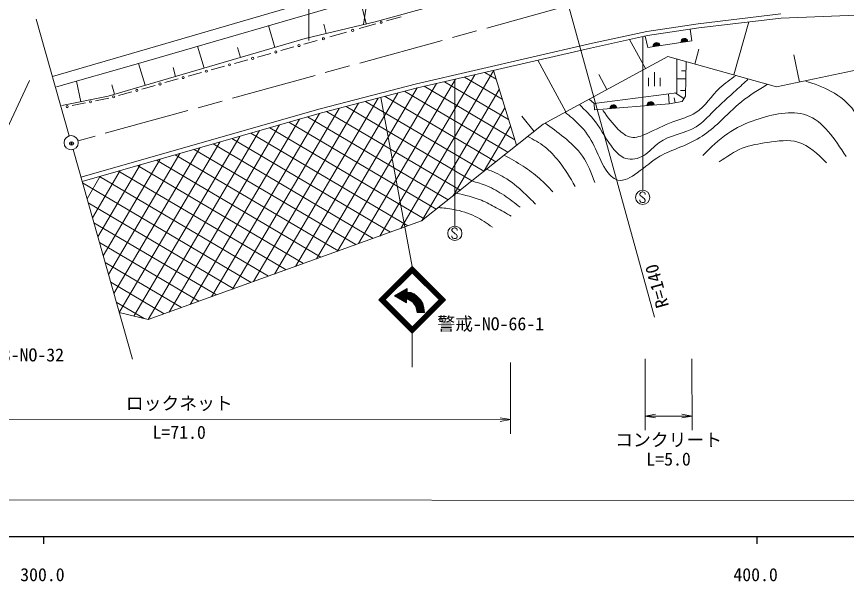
# Model space of a CAD drawing. Units: millimetres, scale not verified. Extents: x 40000 to 680000, y 20000 to 380000.
# Drawn here: x 364225 to 480578, y 198715 to 277902 of the extents above; entities that cross this region are included whole.
import ezdxf
from ezdxf.enums import TextEntityAlignment as Align

# ---------------------------------------------------------------- set-up
doc = ezdxf.new("R2010")
doc.units = ezdxf.units.MM
doc.header["$LTSCALE"] = 1000
doc.header["$PDMODE"] = 32
doc.header["$PDSIZE"] = 500
doc.linetypes.add('CHAIN', pattern=[18.5, 12, -1.5, 3.5, -1.5])
for name, color, linetype, lineweight in [('M-BGD', 7, 'Continuous', 13), ('M-BGD-RSTR', 3, 'Continuous', 13), ('M-BMK', 2, 'CHAIN', 13), ('M-BMK-SRVR', 3, 'Continuous', 13), ('M-STR-HTXT', 7, 'Continuous', 13), ('M-STR-STR3', 7, 'Continuous', 13), ('M-STR-STRC', 7, 'Continuous', 13), ('M-TTL-BAND', 7, 'Continuous', 25)]:
    doc.layers.add(name, color=color, linetype=linetype, lineweight=lineweight)
doc.layers.add('M-OTRS', color=6, linetype='Continuous')
doc.styles.add('ＭＳ ゴシック', font='')
doc.styles.get('ＭＳ ゴシック').set_extended_font_data('MS Gothic')

# ---------------------------------------------------------------- blocks, each defined once
blk = doc.blocks.new('open_arrow')
at = {"color": 0, "linetype": 'Continuous', "lineweight": -2}
blk.add_lwpolyline([(7.5, 1.25), (0, 0), (7.5, -1.25)], dxfattribs=at)

msp = doc.modelspace()

# ---------------------------------------------------------------- linework, layer by layer
at = {"layer": 'M-BGD'}
for p, q in [((369244, 269526), (441040, 290428)), ((435273, 287002), (380985, 271246)), ((414507, 277188), (435772, 283025)), ((412387, 280360), (413242, 276883)), ((459783, 276910), (471390, 278282)), ((471437, 277684), (483354, 278173)), ((404686, 274819), (414507, 277188)), ((418132, 277872), (416106, 277316)), ((459863, 276315), (471437, 277684)), ((466883, 277145), (464815, 269716)), ((399565, 276639), (400457, 273584)), ((407322, 276857), (407642, 275532)), ((414587, 276899), (412237, 276226)), ((444543, 274067), (452575, 275830)), ((452575, 275830), (459783, 276910)), ((452684, 275240), (459863, 276315)), ((458923, 274503), (458678, 276138)), ((404686, 274819), (377076, 266759)), ((410475, 275721), (408126, 275048)), ((444675, 273481), (452684, 275240)), ((450183, 274691), (452401, 270608)), ((452716, 273574), (452365, 275170)), ((389576, 273740), (390509, 270680)), ((395212, 273569), (395620, 272172)), ((403118, 273646), (401262, 273133)), ((406364, 274543), (404509, 274031)), ((420309, 268494), (444543, 274067)), ((420452, 267911), (444675, 273481)), ((452716, 273574), (458923, 274503)), ((399871, 272749), (398016, 272236)), ((438042, 262819), (455529, 272305)), ((455529, 272305), (470786, 268052)), ((459898, 273334), (459316, 271249)), ((470786, 268052), (492584, 272629)), ((473197, 272523), (473995, 268726)), ((369838, 268056), (380985, 271246)), ((381309, 271340), (382254, 268271)), ((396625, 271851), (394770, 271339)), ((437291, 271783), (441228, 264547)), ((456784, 267218), (456810, 271948)), ((458001, 266735), (458088, 271591)), ((386158, 270742), (386517, 269515)), ((390132, 270057), (388277, 269544)), ((393378, 270954), (391523, 270441)), ((418085, 248206), (431105, 270288)), ((429881, 270080), (431456, 269151)), ((431084, 270356), (434323, 259860)), ((453649, 270126), (453649, 268126)), ((457444, 270308), (458065, 270297)), ((372614, 268850), (373216, 265970)), ((386885, 269159), (385030, 268647)), ((412185, 246075), (425783, 269137)), ((415135, 247140), (428469, 269755)), ((424215, 268777), (433208, 263475)), ((427048, 269428), (432332, 266313)), ((445859, 269786), (447002, 267679)), ((452849, 269326), (452849, 268126)), ((454449, 268126), (454449, 269326)), ((456795, 269180), (458045, 269158)), ((377566, 268319), (377947, 267013)), ((383639, 268262), (381784, 267749)), ((406285, 243943), (420411, 267902)), ((406814, 264972), (420309, 268494)), ((406973, 264394), (420452, 267911)), ((409235, 245009), (423097, 268520)), ((421035, 249271), (431903, 267703)), ((421382, 268125), (434083, 260637)), ((370552, 265425), (377076, 266759)), ((377146, 266467), (375279, 266086)), ((380392, 267365), (378537, 266852)), ((400385, 241812), (414922, 266468)), ((403335, 242878), (417666, 267184)), ((415889, 266721), (431429, 257558)), ((418619, 267433), (433105, 258891)), ((445199, 265700), (456784, 267218)), ((455727, 265679), (455615, 267065)), ((456445, 266511), (456568, 265832)), ((456571, 267190), (457795, 266411)), ((457317, 267532), (458016, 267519)), ((457540, 266009), (458001, 266735)), ((373879, 265799), (372012, 265417)), ((397435, 240746), (412178, 265752)), ((410430, 265296), (428076, 254891)), ((413159, 266008), (429753, 256225)), ((445199, 265700), (444529, 266338)), ((445199, 265700), (445272, 264818)), ((445311, 264821), (455727, 265679)), ((455727, 265679), (457540, 266009)), ((373252, 255367), (406814, 264972)), ((373415, 254789), (406973, 264394)), ((391535, 238615), (406685, 264311)), ((394485, 239681), (409434, 265036)), ((407700, 264584), (426400, 253558)), ((425429, 252786), (432700, 265118)), ((388584, 237549), (403892, 263512)), ((402377, 263078), (423047, 250891)), ((405028, 263837), (424724, 252225)), ((435072, 263948), (436774, 261809)), ((382687, 235423), (398306, 261913)), ((385634, 236484), (401099, 262713)), ((399726, 262320), (421371, 249558)), ((420991, 249255), (438042, 262819)), ((429801, 256263), (433498, 262533)), ((380652, 235910), (395513, 261114)), ((394424, 260802), (416661, 247691)), ((397075, 261561), (419103, 248573)), ((377867, 239061), (389927, 259515)), ((378620, 236401), (392720, 260314)), ((391774, 260044), (414219, 246809)), ((377114, 241722), (387134, 258716)), ((386472, 258526), (409336, 245045)), ((389123, 259285), (411777, 245927)), ((376361, 244382), (384341, 257916)), ((383821, 257767), (406894, 244163)), ((374855, 249704), (378754, 256317)), ((375608, 247043), (381548, 257117)), ((378519, 256250), (402010, 242399)), ((381170, 257009), (404452, 243281)), ((374102, 252364), (375961, 255518)), ((375868, 255491), (399568, 241517)), ((373474, 254581), (397127, 240635)), ((374263, 251794), (394685, 239753)), ((375052, 249007), (392243, 238871)), ((382694, 235422), (420991, 249255)), ((375841, 246220), (389801, 237989)), ((376630, 243433), (387359, 237107)), ((377418, 240646), (384917, 236225)), ((378207, 237860), (382102, 235563)), ((378622, 236395), (382694, 235422))]:
    msp.add_line(p, q, dxfattribs=at)
for centre, radius in [((415346, 277108), 150), ((411356, 275974), 150), ((407245, 274796), 150), ((403813, 273838), 150), ((400567, 272941), 150), ((394074, 271146), 150), ((397320, 272044), 150), ((390827, 270249), 150), ((387581, 269352), 150), ((381088, 267557), 150), ((384334, 268454), 150), ((377842, 266660), 150), ((371312, 265274), 150), ((374579, 265942), 150), ((371879, 260217), 1000)]:
    msp.add_circle(centre, radius, dxfattribs=at)
for centre, radius, start, end in [((457870, 274345), 500, 8.51734, 188.51734), ((457870, 274345), 500, 8.51734, 188.51734), ((457870, 274345), 450, 8.51734, 188.51734), ((457870, 274345), 400, 8.51734, 188.51734), ((457870, 274345), 350, 8.51734, 188.51734), ((457870, 274345), 300, 8.51734, 188.51734), ((457870, 274345), 250, 8.51734, 188.51734), ((453958, 273760), 500, 8.51734, 188.51734), ((453958, 273760), 500, 8.51734, 188.51734), ((453958, 273760), 450, 8.51734, 188.51734), ((453958, 273760), 400, 8.51734, 188.51734), ((453958, 273760), 350, 8.51734, 188.51734), ((453958, 273760), 300, 8.51734, 188.51734), ((453958, 273760), 250, 8.51734, 188.51734), ((453958, 273760), 200, 8.51734, 188.51734), ((453958, 273760), 150, 8.51734, 188.51734), ((453958, 273760), 100, 8.51734, 188.51734), ((453958, 273760), 50, 8.51734, 188.51734), ((457870, 274345), 200, 8.51734, 188.51734), ((457870, 274345), 150, 8.51734, 188.51734), ((457870, 274345), 100, 8.51734, 188.51734), ((457870, 274345), 50, 8.51734, 188.51734), ((447915, 265036), 500, 4.70925, 184.70925), ((447915, 265036), 500, 4.70925, 184.70925), ((447915, 265036), 450, 4.70925, 184.70925), ((447915, 265036), 400, 4.70925, 184.70925), ((447915, 265036), 350, 4.70925, 184.70925), ((447915, 265036), 300, 4.70925, 184.70925), ((447915, 265036), 250, 4.70925, 184.70925), ((453123, 265465), 500, 4.70925, 184.70925), ((453123, 265465), 500, 4.70925, 184.70925), ((453123, 265465), 450, 4.70925, 184.70925), ((453123, 265465), 400, 4.70925, 184.70925), ((453123, 265465), 350, 4.70925, 184.70925), ((453123, 265465), 300, 4.70925, 184.70925), ((453123, 265465), 250, 4.70925, 184.70925), ((453123, 265465), 200, 4.70925, 184.70925), ((453123, 265465), 150, 4.70925, 184.70925), ((453123, 265465), 100, 4.70925, 184.70925), ((453123, 265465), 50, 4.70925, 184.70925), ((447915, 265036), 200, 4.70925, 184.70925), ((447915, 265036), 150, 4.70925, 184.70925), ((447915, 265036), 100, 4.70925, 184.70925), ((447915, 265036), 50, 4.70925, 184.70925)]:
    msp.add_arc(centre, radius, start, end, dxfattribs=at)
for points, knots in [([(443130, 265579), (443928, 264798), (444726, 264018), (445384, 263145), (446309, 261919), (446957, 260511), (447988, 259280), (448444, 258737), (448974, 258228), (449615, 258019), (450424, 257756), (451411, 257970), (452178, 258426), (452998, 258914), (453568, 259678), (454294, 260217), (455777, 261318), (457909, 261475), (459501, 262455), (460423, 263023), (461163, 263867), (461941, 264652), (462964, 265684), (464052, 266613), (465114, 267581), (465684, 268100), (466247, 268630), (466809, 269160)], [0, 0, 0, 0, 1, 1, 1, 2, 2, 2, 3, 3, 3, 4, 4, 4, 5, 5, 5, 6, 6, 6, 7, 7, 7, 8, 8, 8, 9, 9, 9, 9]), ([(446442, 264732), (447092, 263823), (447743, 262915), (448598, 262087), (449125, 261578), (449729, 261099), (450388, 260989), (451082, 260874), (451837, 261167), (452544, 261478), (453843, 262048), (454978, 262675), (456246, 263146), (457329, 263548), (458509, 263835), (459460, 264448), (460785, 265302), (461667, 266787), (462836, 267906), (463527, 268567), (464317, 269101), (465108, 269635)], [0, 0, 0, 0, 1, 1, 1, 2, 2, 2, 3, 3, 3, 4, 4, 4, 5, 5, 5, 6, 6, 6, 7, 7, 7, 7]), ([(474777, 268890), (476031, 268469), (477285, 268048), (478450, 267412), (479687, 266737), (480823, 265819), (481641, 264672), (483251, 262414), (483624, 259270), (485658, 257428), (486268, 256875), (487028, 256440), (487835, 256227), (489260, 255852), (490832, 256170), (492189, 256791), (493772, 257514), (495063, 258649), (496581, 259419), (497810, 260042), (499188, 260426), (500559, 260583), (504284, 261009), (507957, 259760), (511630, 258512)], [0, 0, 0, 0, 1, 1, 1, 2, 2, 2, 3, 3, 3, 4, 4, 4, 5, 5, 5, 6, 6, 6, 7, 7, 7, 8, 8, 8, 8]), ([(441143, 264501), (441829, 263941), (442514, 263382), (443129, 262742), (443977, 261861), (444692, 260828), (445226, 259753), (445757, 258685), (446109, 257574), (446818, 256493), (447263, 255812), (447850, 255144), (448526, 254979), (449383, 254770), (450383, 255374), (451243, 255989), (452412, 256824), (453321, 257679), (454425, 258318), (455331, 258842), (456368, 259221), (457375, 259638), (458420, 260071), (459433, 260544), (460364, 261152), (461223, 261713), (462013, 262387), (462770, 263093), (463807, 264059), (464784, 265083), (465875, 265966), (467007, 266880), (468263, 267643), (469518, 268405)], [0, 0, 0, 0, 1, 1, 1, 2, 2, 2, 3, 3, 3, 4, 4, 4, 5, 5, 5, 6, 6, 6, 7, 7, 7, 8, 8, 8, 9, 9, 9, 10, 10, 10, 11, 11, 11, 11]), ([(460437, 258427), (461554, 259540), (462671, 260653), (463935, 261519), (465122, 262333), (466440, 262929), (467881, 263432), (470218, 264246), (472880, 264814), (474960, 264083), (477317, 263256), (478925, 260761), (480534, 258266)], [0, 0, 0, 0, 1, 1, 1, 2, 2, 2, 3, 3, 3, 4, 4, 4, 4]), ([(438324, 262971), (439210, 262331), (440096, 261690), (440956, 260995), (441924, 260212), (442858, 259361), (443557, 258356), (444333, 257240), (444818, 255934), (445304, 254629)], [0, 0, 0, 0, 1, 1, 1, 2, 2, 2, 3, 3, 3, 3]), ([(435887, 261104), (436714, 260655), (437540, 260207), (438278, 259636), (439021, 259061), (439675, 258363), (440258, 257618), (441125, 256509), (441837, 255297), (442548, 254086)], [0, 0, 0, 0, 1, 1, 1, 2, 2, 2, 3, 3, 3, 3]), ([(462756, 257532), (463794, 258260), (464832, 258988), (465969, 259445), (467074, 259889), (468272, 260077), (469509, 260259), (470963, 260473), (472470, 260678), (473780, 260300), (475300, 259861), (476554, 258636), (477808, 257412)], [0, 0, 0, 0, 1, 1, 1, 2, 2, 2, 3, 3, 3, 4, 4, 4, 4]), ([(432599, 258489), (433492, 257982), (434386, 257476), (435250, 256919), (436052, 256402), (436828, 255841), (437541, 255211), (438198, 254629), (438801, 253989), (439404, 253348)], [0, 0, 0, 0, 1, 1, 1, 2, 2, 2, 3, 3, 3, 3]), ([(430125, 256521), (430976, 256174), (431826, 255827), (432611, 255366), (433616, 254775), (434512, 253997), (435367, 253192), (435922, 252670), (436460, 252135), (436998, 251601)], [0, 0, 0, 0, 1, 1, 1, 2, 2, 2, 3, 3, 3, 3]), ([(428034, 254858), (428754, 254651), (429475, 254445), (430166, 254162), (431011, 253816), (431811, 253354), (432572, 252843), (433350, 252321), (434087, 251747), (434824, 251174)], [0, 0, 0, 0, 1, 1, 1, 2, 2, 2, 3, 3, 3, 3]), ([(425876, 253141), (427071, 252873), (428267, 252604), (429390, 252144), (430110, 251848), (430800, 251473), (431486, 251096), (432187, 250710), (432885, 250321), (433582, 249931)], [0, 0, 0, 0, 1, 1, 1, 2, 2, 2, 3, 3, 3, 3]), ([(423356, 251137), (424075, 251064), (424795, 250992), (425508, 250862), (426554, 250673), (427588, 250362), (428536, 249892), (429384, 249472), (430163, 248925), (430943, 248379)], [0, 0, 0, 0, 1, 1, 1, 2, 2, 2, 3, 3, 3, 3])]:
    msp.add_open_spline(points, degree=3, knots=knots, dxfattribs=at)
at = {"layer": 'M-BGD-RSTR'}
for p, q in [((366973, 277550), (371607, 261179)), ((372151, 259255), (380466, 229879))]:
    msp.add_line(p, q, dxfattribs=at)
at = {"layer": 'M-BMK'}
msp.add_line((441735, 279495), (372843, 260483), dxfattribs=at)
msp.add_arc((480755, 145043), 140000, 53.60529, 94.13394, dxfattribs=at)
at = {"layer": 'M-BMK-SRVR'}
msp.add_line((366044, 268946), (359568, 255115), dxfattribs=at)
at = {"layer": 'M-OTRS'}
msp.add_point((371936, 260103), dxfattribs=at)
at = {"layer": 'M-STR-HTXT'}
msp.add_line((453679, 235773), (441622, 279464), dxfattribs=at)
at = {"layer": 'M-STR-STR3'}
for p, q in [((433463, 229398), (433457, 219398)), ((340600, 221451), (433458, 221398)), ((64904, 210298), (561264, 210016))]:
    msp.add_line(p, q, dxfattribs=at)
at = {"layer": 'M-STR-STRC'}
for p, q in [((412862, 276791), (416912, 303433)), ((405213, 274536), (405210, 297024)), ((452023, 275095), (452025, 253558)), ((425673, 269078), (425675, 248516)), ((415300, 266567), (419692, 242862)), ((451737, 253255), (451613, 253071)), ((451613, 253071), (451616, 252939)), ((451616, 252939), (451679, 252810)), ((451679, 252810), (451934, 252629)), ((451929, 253321), (451737, 253255)), ((452050, 253319), (451929, 253321)), ((451934, 252629), (452063, 252497)), ((452300, 253200), (452050, 253319)), ((452063, 252497), (452243, 252381)), ((452364, 253068), (452300, 253200)), ((452364, 252939), (452364, 253068)), ((451616, 252091), (451613, 252213)), ((451655, 251989), (451616, 252091)), ((451740, 251878), (451655, 251989)), ((451927, 251818), (451740, 251878)), ((452061, 251818), (451927, 251818)), ((452161, 251847), (452061, 251818)), ((452303, 251939), (452161, 251847)), ((452243, 252381), (452369, 252181)), ((452364, 252070), (452303, 251939)), ((452369, 252181), (452364, 252070)), ((425387, 248213), (425263, 248029)), ((425263, 248029), (425266, 247897)), ((425266, 247897), (425329, 247768)), ((425579, 248279), (425387, 248213)), ((425700, 248276), (425579, 248279)), ((425950, 248158), (425700, 248276)), ((426014, 248026), (425950, 248158)), ((426014, 247897), (426014, 248026)), ((425266, 247049), (425263, 247170)), ((425305, 246946), (425266, 247049)), ((425390, 246836), (425305, 246946)), ((425329, 247768), (425584, 247586)), ((425577, 246775), (425390, 246836)), ((425711, 246775), (425577, 246775)), ((425584, 247586), (425713, 247455)), ((425811, 246804), (425711, 246775)), ((425713, 247455), (425893, 247339)), ((425953, 246897), (425811, 246804)), ((425893, 247339), (426019, 247139)), ((426014, 247028), (425953, 246897)), ((426019, 247139), (426014, 247028)), ((415026, 238195), (419692, 242862)), ((415167, 238195), (419692, 242721)), ((415309, 238195), (419692, 242579)), ((415450, 238195), (419692, 242438)), ((415521, 238124), (419763, 242367)), ((415591, 238053), (419834, 242296)), ((415662, 237983), (419904, 242226)), ((419480, 242226), (423723, 237983)), ((419551, 242296), (423794, 238054)), ((419622, 242367), (423865, 238125)), ((419692, 242862), (424360, 238196)), ((419692, 242721), (424218, 238196)), ((419692, 242579), (424077, 238196)), ((419692, 242438), (423935, 238196)), ((418973, 239760), (417212, 238743)), ((418973, 239760), (417943, 238730)), ((418874, 237799), (418873, 239702)), ((418973, 239260), (418973, 239760)), ((418911, 237762), (417212, 238743)), ((417273, 238707), (417273, 238778)), ((417373, 238649), (417373, 238836)), ((417473, 238592), (417473, 238894)), ((417573, 238534), (417573, 238951)), ((417673, 238476), (417673, 239009)), ((417773, 238418), (417773, 239067)), ((417873, 238361), (417873, 239125)), ((418911, 237762), (417943, 238730)), ((417973, 238303), (417973, 239182)), ((418073, 238245), (418073, 239240)), ((418173, 238188), (418173, 239298)), ((418273, 238130), (418273, 239356)), ((418373, 238072), (418373, 239413)), ((418474, 238014), (418473, 239471)), ((418574, 237957), (418573, 239529)), ((418674, 237999), (418673, 239587)), ((418774, 237899), (418773, 239644)), ((418873, 239166), (419474, 239128)), ((418873, 239066), (419443, 239030)), ((418873, 238965), (419411, 238932)), ((418873, 238865), (419380, 238834)), ((418873, 238765), (419349, 238735)), ((418873, 238665), (419317, 238637)), ((418873, 238565), (419286, 238539)), ((418973, 239260), (418976, 239260)), ((418973, 239260), (419506, 239227)), ((419286, 238539), (419975, 238110)), ((419317, 238637), (420044, 238184)), ((419349, 238735), (420114, 238259)), ((419380, 238834), (420183, 238334)), ((419411, 238932), (420253, 238408)), ((419443, 239030), (420322, 238483)), ((419474, 239128), (420392, 238557)), ((419506, 239227), (419967, 239024)), ((419506, 239227), (420461, 238632)), ((419967, 239024), (420461, 238632)), ((420392, 238557), (421076, 237615)), ((420461, 238632), (420849, 238192)), ((420461, 238632), (421170, 237656)), ((415026, 238195), (419693, 233528)), ((415167, 238195), (419693, 233670)), ((415309, 238195), (419693, 233811)), ((415450, 238195), (419693, 233953)), ((415521, 238266), (419764, 234023)), ((415591, 238336), (419834, 234094)), ((415662, 238407), (419905, 234165)), ((418873, 238465), (419254, 238441)), ((418873, 238364), (419223, 238343)), ((418911, 238262), (418911, 237762)), ((419192, 238244), (418911, 238262)), ((419767, 237886), (419192, 238244)), ((419223, 238343), (419836, 237961)), ((419254, 238441), (419906, 238035)), ((419481, 234165), (423723, 238408)), ((419552, 234094), (423794, 238337)), ((419622, 234023), (423865, 238266)), ((419693, 233528), (424360, 238196)), ((419693, 233670), (424218, 238196)), ((419693, 233811), (424077, 238196)), ((419693, 233953), (423935, 238196)), ((420228, 237251), (419767, 237886)), ((419836, 237961), (420322, 237292)), ((419906, 238035), (420417, 237332)), ((419975, 238110), (420511, 237373)), ((420044, 238184), (420605, 237413)), ((420114, 238259), (420699, 237453)), ((420183, 238334), (420794, 237494)), ((420253, 238408), (420888, 237534)), ((420322, 238483), (420982, 237575)), ((420511, 237373), (420685, 236426)), ((420605, 237413), (420787, 236426)), ((420699, 237453), (420889, 236426)), ((420794, 237494), (420990, 236426)), ((420849, 238192), (421170, 237656)), ((420888, 237534), (421092, 236426)), ((420982, 237575), (421194, 236426)), ((421076, 237615), (421295, 236426)), ((421170, 237656), (421319, 237079)), ((421170, 237656), (421397, 236426)), ((420380, 236426), (420228, 237251)), ((420322, 237292), (420482, 236426)), ((420380, 236426), (421397, 236426)), ((420417, 237332), (420584, 236426)), ((421319, 237079), (421397, 236426)), ((419693, 233528), (419694, 228733)), ((452370, 229901), (452371, 219901)), ((458927, 229902), (458928, 219902)), ((452371, 221901), (458928, 221902))]:
    msp.add_line(p, q, dxfattribs=at)
for centre in [(452020, 252558), (425670, 247516)]:
    msp.add_circle(centre, 1000, dxfattribs=at)
at = {"layer": 'M-TTL-BAND'}
for p, q in [((40000, 205000), (579000, 205000)), ((368000, 205000), (368000, 204000)), ((468000, 205000), (468000, 204000))]:
    msp.add_line(p, q, dxfattribs=at)

# ---------------------------------------------------------------- block references
at = {"layer": 'M-STR-STR3', "xscale": 193, "yscale": 193, "rotation": 180}
msp.add_blockref('open_arrow', (433458, 221398), dxfattribs=at)
at = {"layer": 'M-STR-STRC', "xscale": 193, "yscale": 193}
msp.add_blockref('open_arrow', (452371, 221901), dxfattribs=at)
at = {"layer": 'M-STR-STRC', "xscale": 193, "yscale": 193, "rotation": 180}
msp.add_blockref('open_arrow', (458928, 221902), dxfattribs=at)

# ---------------------------------------------------------------- texts
at = {"layer": 'M-STR-HTXT', "style": 'ＭＳ ゴシック'}
msp.add_text('R=140', height=1833, rotation=105.428, dxfattribs=at).set_placement((454831, 237111), align=Align.MIDDLE_LEFT)
at = {"layer": 'M-STR-STR3', "style": 'ＭＳ ゴシック'}
for s, p in [('ロックネット', (379530, 222225)), ('L=71.0', (383277, 218164))]:
    msp.add_text(s, height=1833, rotation=359.967, dxfattribs=at).set_placement(p, align=Align.BOTTOM_LEFT)
at = {"layer": 'M-STR-STRC', "style": 'ＭＳ ゴシック'}
for s, rotation, p in [('警戒-NO-66-1', 0.006, (423208, 233367)), ('118-NO-32', 0.043, (359657, 228999)), ('コンクリート', 0.006, (448150, 217103)), ('L=5.0', 0.006, (452525, 214401))]:
    msp.add_text(s, height=1833, rotation=rotation, dxfattribs=at).set_placement(p, align=Align.BOTTOM_LEFT)
at = {"layer": 'M-TTL-BAND', "style": 'ＭＳ ゴシック'}
for s, p in [('300.0', (367844, 198195)), ('400.0', (467844, 198195))]:
    msp.add_text(s, height=1833, dxfattribs=at).set_placement(p, align=Align.BOTTOM_CENTER)

doc.saveas('drawing.dxf')
